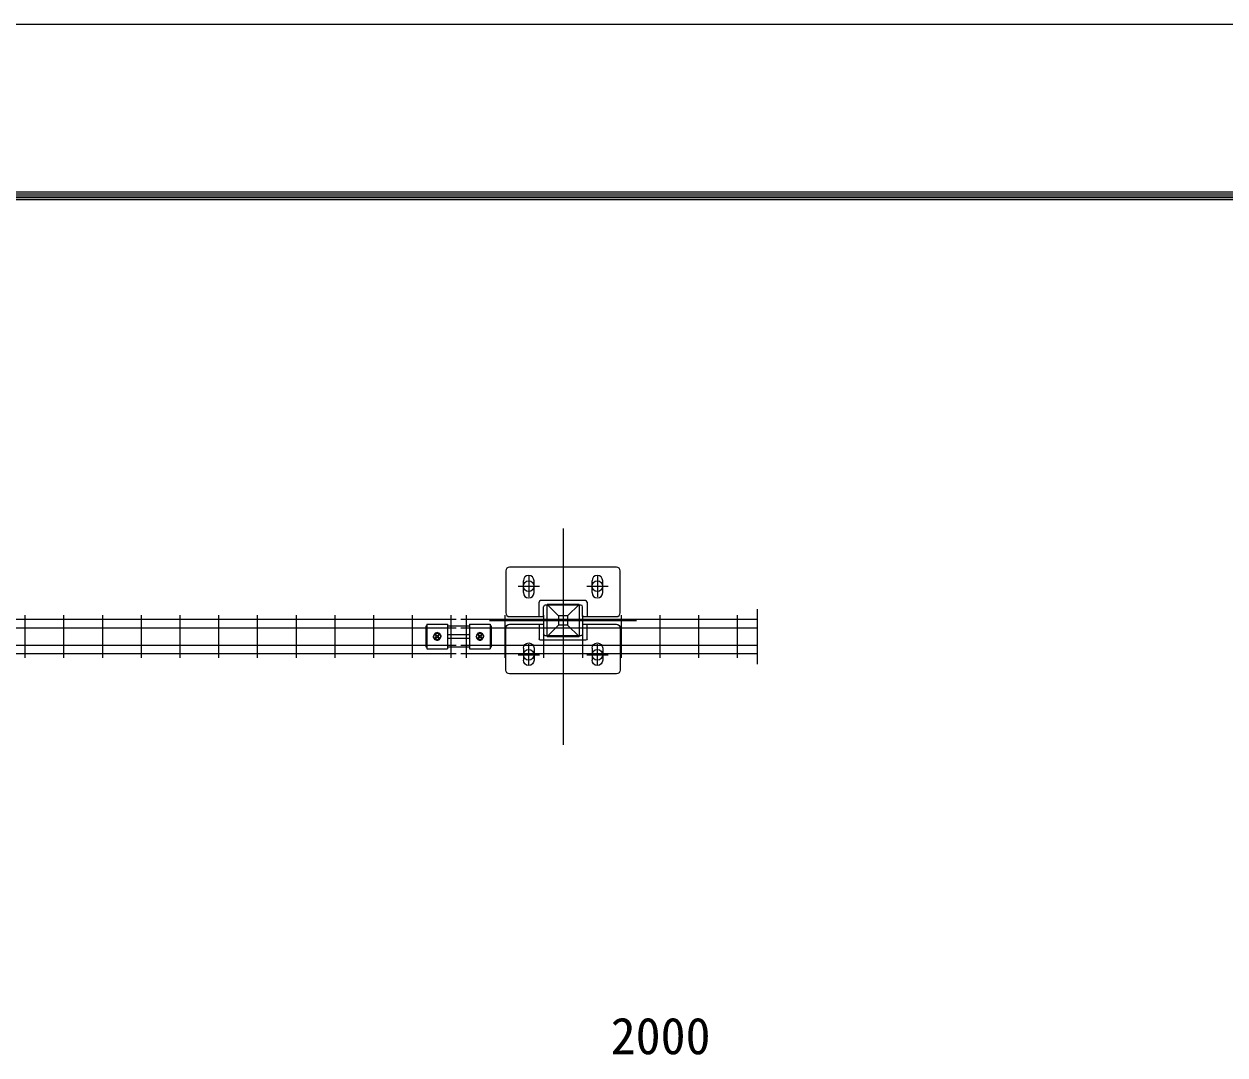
# Model space of a CAD drawing. Units: millimetres, scale not verified. Extents: x -4200 to 4200, y -2970 to 2970.
# Drawn here: x -1966 to -392, y 1619 to 2970 of the extents above; entities that cross this region are included whole.
import ezdxf
from ezdxf.enums import TextEntityAlignment as Align

# ---------------------------------------------------------------- set-up
doc = ezdxf.new("R2010")
doc.units = ezdxf.units.MM
doc.header["$LTSCALE"] = 10
doc.linetypes.add('USER1', pattern=[50.8, 31.75, -6.35, 6.35, -6.35])
for name, color, linetype, lineweight in [('0-0_D-STR-DIM', 7, 'Continuous', 13), ('0-1_D-STR3', 3, 'Continuous', 13), ('0-2_D-BMK', 2, 'USER1', 13), ('0-3_D-STR1', 1, 'Continuous', 25), ('0-4_D-STR2', 7, 'Continuous', 13), ('0-D_D-TTL', 7, 'Continuous', 25)]:
    doc.layers.add(name, color=color, linetype=linetype, lineweight=lineweight)
doc.styles.add('ＭＳ ゴシック', font='')
doc.styles.get('ＭＳ ゴシック').set_extended_font_data('MS Gothic')

# ---------------------------------------------------------------- blocks, each defined once
blk = doc.blocks.new('ベースプレート部品\u3000平面図')
at = {"layer": '0-1_D-STR3'}
for p, q in [((-8038.24, 53409.09), (-8038.24, 52859.09)), ((-6588.24, 53459.09), (-7988.24, 53459.09)), ((-6538.24, 52859.09), (-6538.24, 53409.09)), ((-7808.25, 53124.09), (-7808.25, 53279.08)), ((-7668.25, 53124.09), (-7668.25, 53279.08)), ((-6908.25, 53124.09), (-6908.25, 53279.08)), ((-6768.25, 53124.09), (-6768.25, 53279.08)), ((-7603.25, 52809.09), (-7603.25, 52999.09)), ((-6993.25, 53019.09), (-7583.25, 53019.09)), ((-7543.25, 52809.09), (-7543.25, 52939.09)), ((-7053.25, 52959.09), (-7523.25, 52959.09)), ((-7033.25, 52809.09), (-7033.25, 52939.09)), ((-6973.25, 52999.09), (-6973.25, 52809.09)), ((-7988.24, 52809.09), (-7542.4, 52809.09)), ((-7032.4, 52809.09), (-6588.24, 52809.09))]:
    blk.add_line(p, q, dxfattribs=at)
for centre, radius, start, end in [((-7988.24, 53409.09), 50, 90, 180), ((-6588.24, 53409.09), 50, 0, 90), ((-7738.25, 53279.08), 70, 0, 180), ((-6838.25, 53279.08), 70, 0, 180), ((-7738.25, 53124.09), 70, 180, 0), ((-6838.25, 53124.09), 70, 180, 0), ((-7583.25, 52999.09), 20, 90, 180), ((-7523.25, 52939.09), 20, 90, 180), ((-7053.25, 52939.09), 20, 0, 90), ((-6993.25, 52999.09), 20, 0, 90), ((-7988.24, 52859.09), 50, 180, 270), ((-6588.24, 52859.09), 50, 270, 0)]:
    blk.add_arc(centre, radius, start, end, dxfattribs=at)

msp = doc.modelspace()

# ---------------------------------------------------------------- linework, layer by layer
at = {"layer": '0-0_D-STR-DIM'}
msp.add_line((-1005.29, 2203.08), (-1005.29, 2130.88), dxfattribs=at)
at = {"layer": '0-1_D-STR3'}
for p, q in [((-1439.6, 2180.89), (-1439.6, 2153.89)), ((-1438.1, 2180.89), (-1439.6, 2180.89)), ((-1438.1, 2183.47), (-1411.1, 2183.47)), ((-1438.1, 2183.47), (-1438.1, 2151.31)), ((-1411.1, 2183.47), (-1411.1, 2151.31)), ((-1382.1, 2180.89), (-1411.1, 2180.89)), ((-1382.1, 2183.47), (-1382.1, 2151.31)), ((-1382.1, 2183.47), (-1355.1, 2183.47)), ((-1355.1, 2183.47), (-1355.1, 2151.31)), ((-1353.6, 2180.89), (-1355.1, 2180.89)), ((-1353.6, 2153.89), (-1353.6, 2180.89)), ((-1427.15, 2171.81), (-1429.69, 2167.39)), ((-1427.15, 2162.98), (-1429.69, 2167.39)), ((-1427.43, 2169.51), (-1426.01, 2168.1)), ((-1427.43, 2165.27), (-1426.01, 2166.69)), ((-1422.05, 2171.81), (-1427.15, 2171.81)), ((-1422.05, 2162.98), (-1427.15, 2162.98)), ((-1426.72, 2170.22), (-1425.3, 2168.81)), ((-1426.72, 2164.56), (-1425.3, 2165.98)), ((-1422.48, 2170.22), (-1423.89, 2168.81)), ((-1422.48, 2164.56), (-1423.89, 2165.98)), ((-1421.77, 2169.51), (-1423.18, 2168.1)), ((-1421.77, 2165.27), (-1423.18, 2166.69)), ((-1422.05, 2171.81), (-1419.5, 2167.39)), ((-1422.05, 2162.98), (-1419.5, 2167.39)), ((-1410.1, 2169.89), (-1383.1, 2169.89)), ((-1410.1, 2164.89), (-1383.1, 2164.89)), ((-1371.15, 2171.81), (-1373.69, 2167.39)), ((-1371.15, 2162.98), (-1373.69, 2167.39)), ((-1371.43, 2169.51), (-1370.01, 2168.1)), ((-1371.43, 2165.27), (-1370.01, 2166.69)), ((-1366.05, 2171.81), (-1371.15, 2171.81)), ((-1366.05, 2162.98), (-1371.15, 2162.98)), ((-1370.72, 2170.22), (-1369.3, 2168.81)), ((-1370.72, 2164.56), (-1369.3, 2165.98)), ((-1366.48, 2170.22), (-1367.89, 2168.81)), ((-1366.48, 2164.56), (-1367.89, 2165.98)), ((-1365.77, 2169.51), (-1367.18, 2168.1)), ((-1365.77, 2165.27), (-1367.18, 2166.69)), ((-1366.05, 2171.81), (-1363.5, 2167.39)), ((-1366.05, 2162.98), (-1363.5, 2167.39)), ((-1439.6, 2153.89), (-1438.1, 2153.89)), ((-1438.1, 2151.31), (-1411.1, 2151.31)), ((-1411.1, 2153.89), (-1382.1, 2153.89)), ((-1382.1, 2151.31), (-1355.1, 2151.31)), ((-1355.1, 2153.89), (-1353.6, 2153.89))]:
    msp.add_line(p, q, dxfattribs=at)
for centre, radius in [((-1304.64, 2233.29), 7), ((-1214.64, 2233.29), 7), ((-1424.6, 2167.39), 4.41), ((-1368.6, 2167.39), 4.41), ((-1304.64, 2143.29), 7), ((-1214.64, 2143.29), 7)]:
    msp.add_circle(centre, radius, dxfattribs=at)
for centre, radius, start, end in [((-1427.07, 2169.87), 0.5, 44.99953, 224.99952), ((-1427.07, 2164.92), 0.5, 135, 314.99998), ((-1424.6, 2168.64), 3.75, 57.53826, 122.46174), ((-1424.6, 2166.14), 3.75, 237.53826, 302.46174), ((-1426.72, 2167.39), 1, 314.99999, 45), ((-1424.6, 2169.51), 1, 225.00001, 314.99999), ((-1424.6, 2165.27), 1, 45, 135), ((-1422.48, 2167.39), 1, 135, 225.00001), ((-1422.12, 2169.87), 0.5, 315, 135), ((-1422.12, 2164.92), 0.5, 225.00001, 44.99999), ((-1410.1, 2167.39), 2.5, 90, 113.57818), ((-1410.1, 2167.39), 2.5, 246.42182, 270), ((-1383.1, 2167.39), 2.5, 66.42182, 90), ((-1383.1, 2167.39), 2.5, 270, 293.57818), ((-1371.07, 2169.87), 0.5, 44.99953, 224.99952), ((-1371.07, 2164.92), 0.5, 135, 314.99998), ((-1368.6, 2168.64), 3.75, 57.53826, 122.46174), ((-1368.6, 2166.14), 3.75, 237.53826, 302.46174), ((-1370.72, 2167.39), 1, 314.99999, 45), ((-1368.6, 2169.51), 1, 225.00001, 314.99999), ((-1368.6, 2165.27), 1, 45, 135), ((-1366.48, 2167.39), 1, 135, 225.00001), ((-1366.12, 2169.87), 0.5, 315, 135), ((-1366.12, 2164.92), 0.5, 225.00001, 44.99999)]:
    msp.add_arc(centre, radius, start, end, dxfattribs=at)
at = {"layer": '0-2_D-BMK'}
for p, q in [((-1259.64, 2308.89), (-1259.64, 2025.19)), ((-1259.64, 2284.69), (-1259.64, 2091.9)), ((-1304.64, 2247.29), (-1304.64, 2219.29)), ((-1214.64, 2247.29), (-1214.64, 2219.29)), ((-1318.64, 2233.29), (-1290.64, 2233.29)), ((-1228.64, 2233.29), (-1200.64, 2233.29)), ((-1356.04, 2188.29), (-1163.24, 2188.29)), ((-1304.64, 2129.29), (-1304.64, 2157.29)), ((-1214.64, 2129.29), (-1214.64, 2157.29)), ((-1318.64, 2143.29), (-1290.64, 2143.29)), ((-1228.64, 2143.29), (-1200.64, 2143.29))]:
    msp.add_line(p, q, dxfattribs=at)
at = {"layer": '0-3_D-STR1'}
for p, q in [((-1238.64, 2209.29), (-1280.64, 2209.29)), ((-1265.64, 2194.29), (-1280.64, 2209.29)), ((-1280.64, 2167.29), (-1280.64, 2209.29)), ((-1253.64, 2194.29), (-1238.64, 2209.29)), ((-1238.64, 2209.29), (-1238.64, 2167.29)), ((-1265.64, 2182.29), (-1280.64, 2167.29)), ((-1238.64, 2167.29), (-1253.64, 2182.29)), ((-1280.64, 2167.29), (-1238.64, 2167.29))]:
    msp.add_line(p, q, dxfattribs=at)
for points in [[(-1253.64, 2194.29), (-1265.64, 2194.29), (-1265.64, 2182.29)], [(-1253.64, 2194.29), (-1253.64, 2182.29), (-1265.64, 2182.29)]]:
    msp.add_lwpolyline(points, dxfattribs=at)
at = {"layer": '0-4_D-STR2'}
for p, q in [((-3393.6, 2189.99), (-1399.6, 2189.99)), ((-1965.08, 2195.39), (-1965.08, 2139.39)), ((-1914.31, 2195.39), (-1914.31, 2139.39)), ((-1863.54, 2195.39), (-1863.54, 2139.39)), ((-1812.78, 2195.39), (-1812.78, 2139.39)), ((-1762.01, 2195.39), (-1762.01, 2139.39)), ((-1711.24, 2195.39), (-1711.24, 2139.39)), ((-1660.47, 2195.39), (-1660.47, 2139.39)), ((-1609.7, 2195.39), (-1609.7, 2139.39)), ((-1558.93, 2195.39), (-1558.93, 2139.39)), ((-1508.16, 2195.39), (-1508.16, 2139.39)), ((-1457.39, 2195.39), (-1457.39, 2139.39)), ((-1406.57, 2195.39), (-1406.57, 2139.39)), ((-1393.6, 2189.99), (-1005.29, 2189.99)), ((-1386.62, 2195.39), (-1386.62, 2139.39)), ((-1335.85, 2195.39), (-1335.85, 2139.39)), ((-1285.08, 2195.39), (-1285.08, 2139.39)), ((-1234.31, 2195.39), (-1234.31, 2139.39)), ((-1183.54, 2195.39), (-1183.54, 2139.39)), ((-1132.78, 2195.39), (-1132.78, 2139.39)), ((-1082.01, 2195.39), (-1082.01, 2139.39)), ((-1031.24, 2195.39), (-1031.24, 2139.39)), ((-3355.1, 2178.69), (-1399.6, 2178.69)), ((-1411.1, 2178.69), (-1399.6, 2178.69)), ((-1393.6, 2178.69), (-1005.29, 2178.69)), ((-1393.6, 2178.69), (-1382.1, 2178.69)), ((-3393.6, 2144.79), (-1399.6, 2144.79)), ((-3355.1, 2156.09), (-1399.6, 2156.09)), ((-1411.1, 2156.09), (-1399.6, 2156.09)), ((-1393.6, 2156.09), (-1005.29, 2156.09)), ((-1393.6, 2156.09), (-1382.1, 2156.09)), ((-1393.6, 2144.79), (-1005.29, 2144.79))]:
    msp.add_line(p, q, dxfattribs=at)
at = {"layer": '0-D_D-TTL', "color": 2}
msp.add_lwpolyline([(-4199.62, 2970), (4200.38, 2970), (4200.38, -2970), (-4199.62, -2970)], close=True, dxfattribs=at)
at = {"layer": '0-D_D-TTL'}
for points in [[(-3929.62, 2750), (3930.38, 2750), (3930.38, -2750), (-3929.62, -2750)], [(-3927.12, 2747.5), (3927.88, 2747.5), (3927.88, -2747.5), (-3927.12, -2747.5)], [(-3924.62, 2745), (3925.38, 2745), (3925.38, -2745), (-3924.62, -2745)], [(-3922.12, 2742.5), (3922.88, 2742.5), (3922.88, -2742.5), (-3922.12, -2742.5)], [(-3919.62, 2740), (3920.38, 2740), (3920.38, -2740), (-3919.62, -2740)]]:
    msp.add_lwpolyline(points, close=True, dxfattribs=at)

# ---------------------------------------------------------------- block references
at = {"layer": '0-1_D-STR3', "xscale": 0.1, "yscale": 0.1}
msp.add_blockref('ベースプレート部品\u3000平面図', (-530.81, -3087.59), dxfattribs=at)
at = {"layer": '0-1_D-STR3', "xscale": -0.1, "yscale": 0.1, "rotation": 180}
msp.add_blockref('ベースプレート部品\u3000平面図', (-530.81, 7464.23), dxfattribs=at)

# ---------------------------------------------------------------- texts
at = {"layer": '0-0_D-STR-DIM', "style": 'ＭＳ ゴシック'}
msp.add_text('2000', height=48.09, dxfattribs=at).set_placement((-1197.16, 1605.38), align=Align.BOTTOM_LEFT)

doc.saveas('drawing.dxf')
